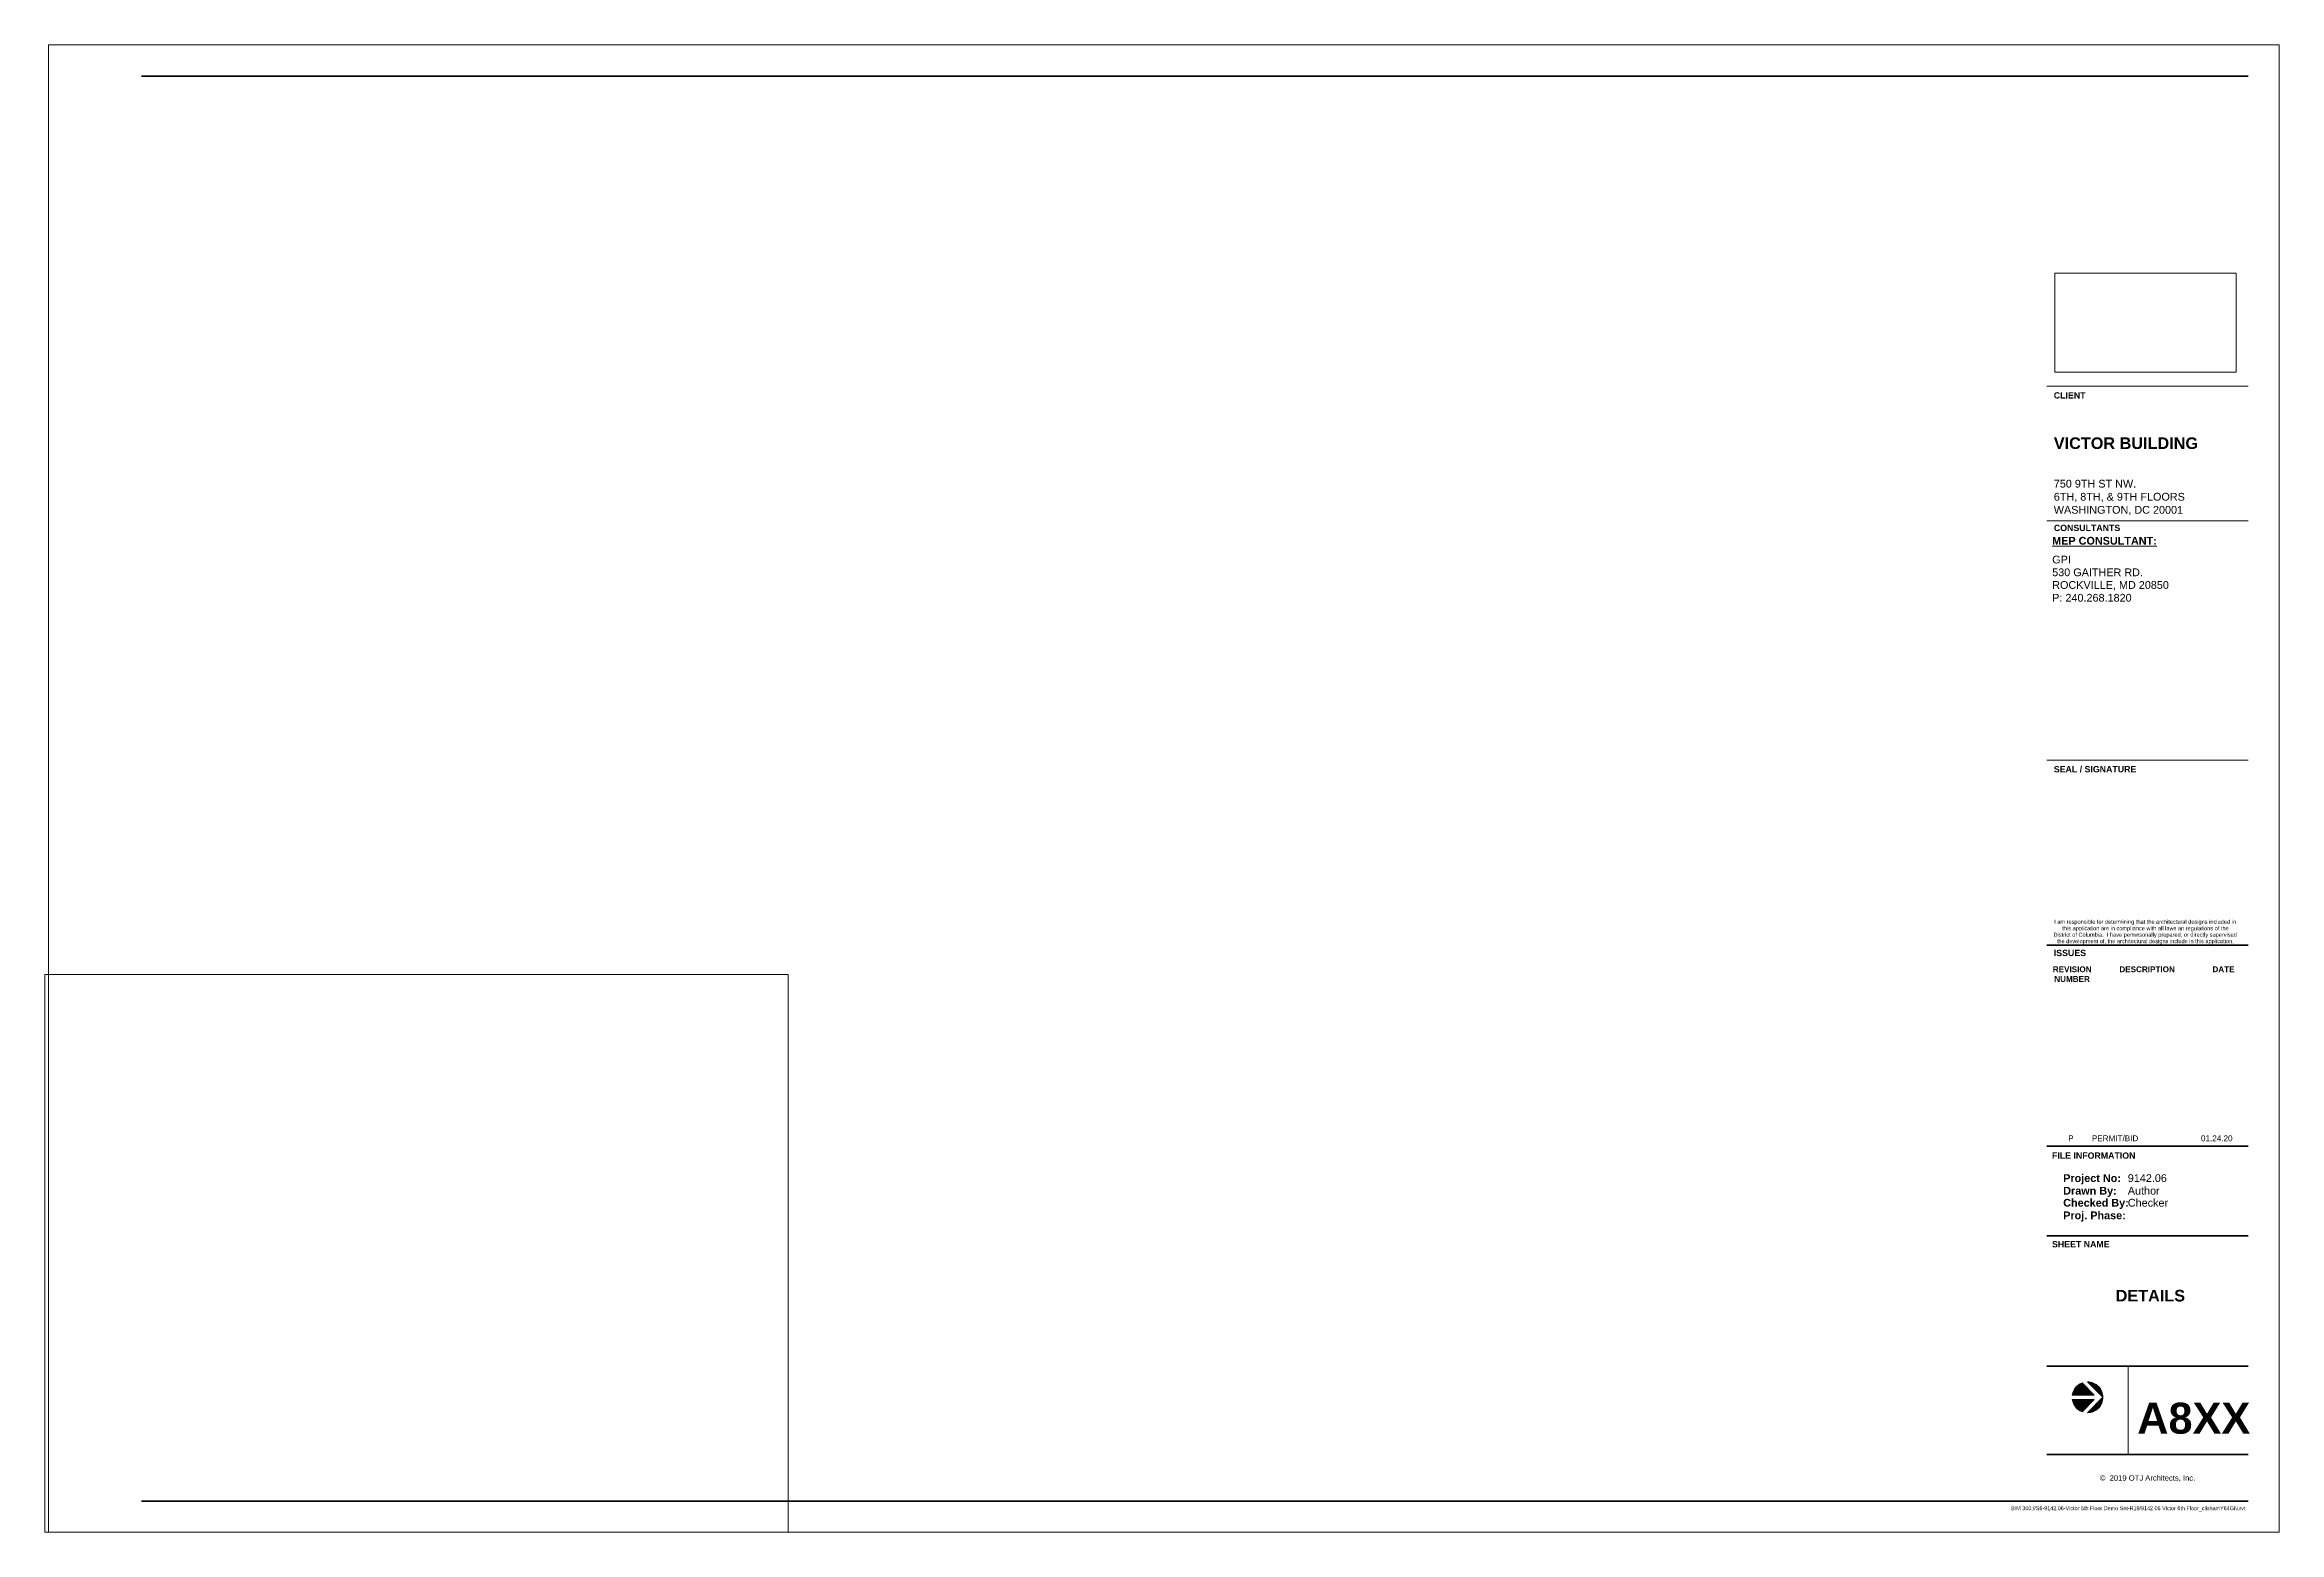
# Paper-space layout 'Layout1' of a CAD drawing. Header units: inches. Extents: x 0 to 36.1, y 0 to 24.
import ezdxf

# ---------------------------------------------------------------- set-up
doc = ezdxf.new("R2010")
doc.units = ezdxf.units.IN
doc.header["$MEASUREMENT"] = 0
for name, color, linetype, lineweight in [('A-ANNO-NOTE', 131, 'Continuous', 9), ('G-ANNO-SCHD', 231, 'Continuous', 9), ('G-ANNO-TTLB', 6, 'Continuous', 9), ('G-ANNO-TTLB-THIN', 151, 'Continuous', 9), ('G-ANNO-TTLB-WIDE', 214, 'Continuous', 50)]:
    doc.layers.add(name, color=color, linetype=linetype, lineweight=lineweight)
doc.styles.add('Arial', font='arial.ttf', dxfattribs={"height": 0.06478088543391539})
doc.styles.add('Arial_1', font='arial.ttf', dxfattribs={"height": 0.09374999999999999})
doc.styles.add('Arial_B', font='arialbd.ttf', dxfattribs={"height": 0.09374999999999999})
doc.styles.add('Swis721 Lt BT', font='swissl.ttf', dxfattribs={"height": 0.08808360477741585})
doc.styles.add('Swis721 Lt BT_1', font='swissl.ttf', dxfattribs={"height": 0.06249999999999999})
doc.styles.add('Swis721 Lt BT_2', font='swissl.ttf', dxfattribs={"height": 0.125})
doc.styles.add('Swis721 Lt BT_B', font='', dxfattribs={"height": 0.1015625})
doc.styles.add('Swis721 Lt BT_B_1', font='', dxfattribs={"height": 0.125})
doc.styles.add('Swis721 Lt BT_B_2', font='', dxfattribs={"height": 0.5})
doc.styles.add('Swis721 Lt BT_B_3', font='', dxfattribs={"height": 0.1875})
doc.styles.get('Swis721 Lt BT_B').set_extended_font_data('Swis721 Lt BT', bold=True)
doc.styles.get('Swis721 Lt BT_B_1').set_extended_font_data('Swis721 Lt BT', bold=True)
doc.styles.get('Swis721 Lt BT_B_2').set_extended_font_data('Swis721 Lt BT', bold=True)
doc.styles.get('Swis721 Lt BT_B_3').set_extended_font_data('Swis721 Lt BT', bold=True)
picture_1 = doc.add_image_def('image1.jpg', size_in_pixel=(2551, 1396))

# ---------------------------------------------------------------- blocks, each defined once
blk = doc.blocks.new('Titleblock - 24 x 36 - DC-6820859-DETAILS')
at = {"layer": 'G-ANNO-TTLB'}
h = blk.add_hatch(color=256, dxfattribs=at)
edge = h.paths.add_edge_path(flags=0)
edge.add_line((32.83055116160608, 2.419932058428184), (33.02667975864673, 2.2238034613876))
edge.add_line((33.02667975864673, 2.2238034613876), (32.67215606552619, 2.223803461387536))
edge.add_arc((32.91804582087888, 2.187245738481788), 0.2485925157591429, 110.60725363530631, 171.5434806647319, ccw=False)
h = blk.add_hatch(color=256, dxfattribs=at)
edge = h.paths.add_edge_path(flags=0)
edge.add_line((33.16663833663804, 2.187245738481864), (32.91804582087887, 2.43583825424097))
edge.add_arc((32.91804582087891, 2.187245738481831), 0.2485925157591347, 8.58335624798201e-12, 90.00000000000978, ccw=False)
h = blk.add_hatch(color=256, dxfattribs=at)
edge = h.paths.add_edge_path(flags=0)
edge.add_line((32.9180458208789, 1.938653222722687), (33.16663833663805, 2.187245738481875))
edge.add_arc((32.91804582087891, 2.187245738481831), 0.2485925157591432, -90.0000000000021, 1.1425527191022411e-11, ccw=False)
h = blk.add_hatch(color=256, dxfattribs=at)
edge = h.paths.add_edge_path(flags=0)
edge.add_line((33.02667975864679, 2.150688015576083), (32.83055116160617, 1.954559418535402))
edge.add_arc((32.91804582087894, 2.187245738481863), 0.2485925157591987, 188.4565193352742, 249.3927463647058, ccw=False)
edge.add_line((32.6721560655262, 2.150688015576083), (33.02667975864679, 2.150688015576083))
at = {"layer": 'A-ANNO-NOTE'}
for p, q in [((32.6721560655262, 2.223803461387602), (33.02667975864673, 2.223803461387602)), ((33.02667975864673, 2.223803461387602), (32.6721560655262, 2.223803461387602)), ((32.67215606552619, 2.223803461387536), (33.02667975864673, 2.2238034613876)), ((32.83055116160608, 2.419932058428178), (33.02667975864673, 2.223803461387602)), ((33.02667975864673, 2.223803461387602), (32.83055116160608, 2.419932058428178)), ((33.02667975864673, 2.2238034613876), (32.83055116160608, 2.419932058428184)), ((32.91804582087887, 2.435838254240955), (33.16663833663804, 2.187245738481861)), ((33.16663833663804, 2.18724573848187), (32.91804582087888, 2.435838254240954)), ((32.91804582087887, 2.43583825424097), (33.16663833663804, 2.187245738481864)), ((33.16663833663804, 2.187245738481863), (32.91804582087889, 1.938653222722688)), ((32.9180458208789, 1.938653222722688), (33.16663833663804, 2.187245738481854)), ((33.16663833663805, 2.187245738481875), (32.9180458208789, 1.938653222722687)), ((32.6721560655262, 2.150688015576085), (33.02667975864679, 2.150688015576085)), ((33.02667975864679, 2.150688015576085), (32.6721560655262, 2.150688015576085)), ((33.02667975864679, 2.150688015576083), (32.6721560655262, 2.150688015576083)), ((32.83055116160617, 1.954559418535402), (33.02667975864679, 2.150688015576085)), ((33.02667975864679, 2.150688015576085), (32.83055116160617, 1.954559418535402)), ((32.83055116160617, 1.954559418535402), (33.02667975864679, 2.150688015576083))]:
    blk.add_line(p, q, dxfattribs=at)
for centre, radius, start, end in [((32.91804582087887, 2.18724573848179), 0.2485925157591338, 110.6072536353049, 171.5434806647313), ((32.91804582087887, 2.18724573848179), 0.2485925157591355, 110.6072536353153, 171.5434806647312), ((32.91804582087888, 2.187245738481788), 0.2485925157591429, 110.6072536353059, 171.5434806647316), ((32.91804582087891, 2.187245738481832), 0.2485925157591425, 8.184362334075995e-12, 90.0000000000082), ((32.91804582087891, 2.187245738481822), 0.2485925157591271, 359.9999999953104, 90.00000000000594), ((32.91804582087891, 2.187245738481831), 0.2485925157591347, 7.830525625763178e-12, 90.00000000000948), ((32.91804582087891, 2.187245738481832), 0.2485925157591441, 269.9999999999964, 1.034316382411936e-11), ((32.91804582087891, 2.187245738481822), 0.2485925157591335, 269.9999999999933, 359.9999999953096), ((32.91804582087891, 2.187245738481831), 0.2485925157591431, 269.9999999999976, 1.059760819863644e-11), ((32.91804582087894, 2.187245738481875), 0.2485925157592057, 188.4565193352745, 249.3927463647045), ((32.91804582087894, 2.187245738481875), 0.2485925157592067, 188.4565193352756, 249.3927463647047), ((32.91804582087894, 2.187245738481863), 0.2485925157591987, 188.4565193352738, 249.3927463647054)]:
    blk.add_arc(centre, radius, start, end, dxfattribs=at)
at = {"layer": 'G-ANNO-TTLB'}
for p, q in [((0.0124999999999992, 24.0125), (0.0124999999999992, 0.01249999999988205)), ((36.0125, 24.0125), (0.01249999999999929, 24.0125)), ((36.0125, 0.01249999999988205), (36.0125, 24.0125)), ((32.26249999999998, 18.50182749999995), (35.51249999999998, 18.50182749999995)), ((32.26249999999998, 18.50182749999995), (35.51249999999998, 18.50182749999995)), ((0.0124999999999992, 0.01249999999988205), (36.0125, 0.01249999999988205))]:
    blk.add_line(p, q, dxfattribs=at)
at = {"layer": 'G-ANNO-TTLB-THIN'}
for p, q in [((32.26249999999998, 16.33142379176223), (35.51249999999999, 16.33142379176223)), ((32.26249999999997, 12.46983910714828), (35.51249999999999, 12.46983910714828)), ((33.57501179533868, 2.690203614458643), (33.57501179533868, 1.262499999999882))]:
    blk.add_line(p, q, dxfattribs=at)
at = {"layer": 'G-ANNO-TTLB-WIDE'}
for p, q in [((35.51249999999999, 23.50249999999988), (1.512500000000036, 23.50249999999988)), ((32.26249999999997, 9.481457673865455), (35.51249999999999, 9.481457673865455)), ((35.51249999999999, 6.23808437727519), (32.26249999999996, 6.238084377275201)), ((35.51249999999999, 4.791063195861031), (32.26249999999996, 4.791063195861041)), ((32.26249999999996, 2.690203614458643), (35.51249999999999, 2.690203614458643)), ((32.26249999999995, 1.262499999999882), (35.51249999999999, 1.262499999999882)), ((1.512499999999998, 0.512499999999882), (32.26249999999998, 0.512499999999882)), ((32.26249999999998, 0.512499999999882), (35.51249999999999, 0.512499999999882))]:
    blk.add_line(p, q, dxfattribs=at)
at = {"layer": 'G-ANNO-TTLB', "attachment_point": 1}
for s, insert, char_height, width, style in [('CLIENT', (32.37337726309555, 18.4048593631446), 0.1015625, 0.5712812499999999, 'Swis721 Lt BT_B'), ('CONSULTANTS', (32.37428590828188, 16.26570565490687), 0.1015625, 1.199375, 'Swis721 Lt BT_B'), ('\\LMEP CONSULTANT:', (32.34764723457467, 16.07048089578847), 0.125, 1.94425, 'Swis721 Lt BT_B_1'), ('SEAL / SIGNATURE', (32.37325769334894, 12.37266955427129), 0.1015625, 1.4834375, 'Swis721 Lt BT_B'), ('I am responsible for determining that the architectural designs included in ', (32.37976370421768, 9.891953396049294), 0.06478088543391539, 3.519218749999999, 'Arial'), ('this application are in compliance with all laws an regulations of the ', (32.50997203755102, 9.787786729382626), 0.06478088543391539, 3.209906249999999, 'Arial'), ('District of Columbia.  I have pemvrsonally prepared, or directly supervised ', (32.36934703755102, 9.68362006271596), 0.06478088543391539, 3.53184375, 'Arial'), ('ISSUES', (32.37329619640249, 9.407423061719072), 0.1015625, 0.5807499999999998, 'Swis721 Lt BT_B'), ('the development of, the architectural designs include in this application.', (32.42143037088435, 9.579453396049294), 0.06478088543391539, 3.392968749999999, 'Arial'), ('REVISION', (32.35695457809687, 9.140284603439184), 0.09374999999999999, 0.7638124999999998, 'Arial_B'), ('DESCRIPTION', (33.43154503972991, 9.140284603439184), 0.09374999999999999, 1.098375, 'Arial_B'), ('DATE', (34.9337205070849, 9.140284603439184), 0.09374999999999999, 0.4355624999999999, 'Arial_B'), ('NUMBER', (32.38039207809687, 8.984034603439184), 0.09374999999999999, 0.7101562499999998, 'Arial_B'), ('FILE INFORMATION', (32.3437895233209, 6.137686378713225), 0.1015625, 1.51815625, 'Swis721 Lt BT_B'), ('Project No:', (32.5251891811193, 5.786302740495375), 0.125, 1.05103125, 'Swis721 Lt BT_B_1'), ('Drawn By:', (32.5251891811193, 5.582971810793804), 0.125, 0.9658125, 'Swis721 Lt BT_B_1'), ('Checked By:', (32.5251891811193, 5.388781716767459), 0.125, 1.20253125, 'Swis721 Lt BT_B_1'), ('Proj. Phase:', (32.5251891811193, 5.185169475354638), 0.125, 1.13625, 'Swis721 Lt BT_B_1'), ('SHEET NAME', (32.3437895233209, 4.70809458642389), 0.1015625, 1.0415625, 'Swis721 Lt BT_B'), ('©  2019 OTJ Architects, Inc.', (33.11587570819173, 0.9295714964828042), 0.08808360477741585, 1.855875, 'Swis721 Lt BT')]:
    blk.add_mtext(s, dxfattribs=dict(at, insert=insert, char_height=char_height, width=width, style=style))
at = {"layer": 'G-ANNO-TTLB'}
image = blk.add_image(picture_1, insert=(32.39115841158299, 18.72602272428799), size_in_units=(2.92585334867135, 1.601133388767229), dxfattribs=at)
image.dxf.flags = 7

psp = doc.layouts.get("Layout1")

# ---------------------------------------------------------------- block references
at = {"layer": 'G-ANNO-TTLB'}
psp.add_blockref('Titleblock - 24 x 36 - DC-6820859-DETAILS', (0.04919969163946534, -0.008514336461123716), dxfattribs=at)

# ---------------------------------------------------------------- texts
at = {"layer": 'G-ANNO-SCHD', "char_height": 0.09374999999999999, "line_spacing_factor": 0.9417779076525877, "style": 'Arial_1'}
for s, insert, width, attachment_point in [('P', (32.69909758779342, 6.404222610975558), 0.1044476327116212, 2), ('PERMIT/BID', (33.03649548394739, 6.404222610975558), 0.8941176470588234, 1), ('01.24.20', (34.79788459909334, 6.404222610975558), 0.6106169296987087, 1)]:
    psp.add_mtext(s, dxfattribs=dict(at, insert=insert, width=width, attachment_point=attachment_point))
at = {"layer": 'G-ANNO-TTLB', "attachment_point": 1}
for s, insert, char_height, width, style in [('VICTOR BUILDING', (32.42245738498841, 17.667606940445), 0.1875, 2.65440625, 'Swis721 Lt BT_B_3'), ('750 9TH ST NW.', (32.42245738498841, 16.983084786426), 0.125, 1.51815625, 'Swis721 Lt BT_2'), ('6TH, 8TH, & 9TH FLOORS', (32.42245738498841, 16.772147286426), 0.125, 2.423999999999999, 'Swis721 Lt BT_2'), ('WASHINGTON, DC 20001', (32.42245738498841, 16.561209786426), 0.125, 2.4050625, 'Swis721 Lt BT_2'), ('530 GAITHER RD.', (32.39684692621413, 15.55267625262296), 0.125, 1.6601875, 'Swis721 Lt BT_2'), ('GPI', (32.39684692621413, 15.75896350712067), 0.125, 0.3345625, 'Swis721 Lt BT_2'), ('ROCKVILLE, MD 20850', (32.39684692621413, 15.34878671566236), 0.125, 2.16203125, 'Swis721 Lt BT_2'), ('P: 240.268.1820', (32.39684692621413, 15.142394812085), 0.125, 1.49290625, 'Swis721 Lt BT_2'), ('9142.06', (33.61669270407861, 5.777788404034252), 0.125, 0.7385624999999999, 'Swis721 Lt BT_2'), ('Author', (33.61669270407861, 5.57445747433268), 0.125, 0.59653125, 'Swis721 Lt BT_2'), ('Checker', (33.61669270407861, 5.380267380306336), 0.125, 0.7606562499999999, 'Swis721 Lt BT_2'), ('DETAILS', (33.42019351006741, 3.912324474036881), 0.1875, 1.23725, 'Swis721 Lt BT_B_3'), ('A8XX', (33.768645314674, 2.090899195556992), 0.5, 1.97265625, 'Swis721 Lt BT_B_2')]:
    psp.add_mtext(s, dxfattribs=dict(at, insert=insert, char_height=char_height, width=width, style=style))

# ---------------------------------------------------------------- viewports
at = {"layer": '0'}
psp.add_viewport(center=(6, 4.5), size=(12, 9), view_center_point=(6, 4.5), view_height=12, dxfattribs=at)

# ---------------------------------------------------------------- next in the draw order: texts
at = {"layer": 'G-ANNO-TTLB', "insert": (35.51391350662724, 0.4194843566418737), "char_height": 0.06249999999999999, "width": 4.326964933494557, "attachment_point": 3, "line_spacing_factor": 1.005061956881442, "style": 'Swis721 Lt BT_1', "bg_fill": 3, "box_fill_scale": 1.25, "bg_fill_color": 256, "bg_fill_true_color": 13158600, "bg_fill_transparency": 0}
psp.add_mtext('BIM 360://S6-9142.06-Victor 6th Floor Demo Set-R19/9142.06 Victor 6th Floor_clishamY64GN.rvt', dxfattribs=at)

doc.saveas('drawing.dxf')
